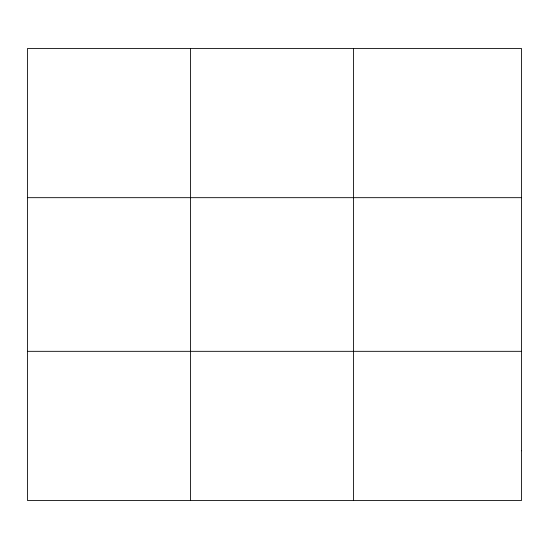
<?xml version="1.0" encoding="UTF-8"?>
<svg xmlns="http://www.w3.org/2000/svg" width="549" height="549" viewBox="0 0 549 549"><rect width="100%" height="100%" fill="white"/><g stroke="black" fill="none" stroke-linecap="round" stroke-linejoin="round"><path stroke-width="0.82" d="M190.503 500.462L190.503 48.538M353.556 500.462L353.556 48.538M27.45 197.674L521.55 197.674M27.45 351.326L521.55 351.326M521.55 450.75L521.55 500.462L27.45 500.462L27.45 48.538L521.55 48.538L521.55 450.75"/></g></svg>
